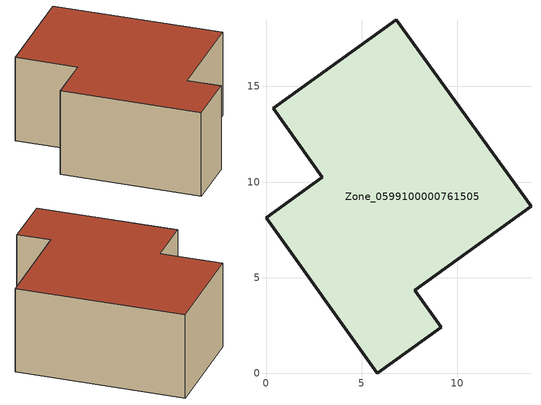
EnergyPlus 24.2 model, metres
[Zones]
Zone_0599100000761505
 floor ground (C_G): 7.77,4.35 9.16,2.4 5.81,0 0,8.13 2.95,10.26 0.39,13.86 6.82,18.48 13.85,8.74 z0
 wall outside (C_F): 9.16,2.4 7.77,4.35 13.85,8.74 6.82,18.48 0.39,13.86 2.95,10.26 0,8.13 5.81,0 9.16,2.4 z0:6.29
 roof outside (C_R): 7.77,4.35 13.85,8.74 6.82,18.48 0.39,13.86 2.95,10.26 0,8.13 5.81,0 9.16,2.4 z6.29
[BUILDING]
Pand.0599100000761505: North Axis=0; Terrain=City; Loads Convergence Tolerance Value=0.04; Temperature Convergence Tolerance Value=0.4; Solar Distribution=FullExterior; Maximum Number of Warmup Days=25; Minimum Number of Warmup Days=1
[Site:Location]
Rotterdam.The.Hague.AP_ZH_NLD Design_Conditions: Latitude=51.96; Longitude=4.45; Time Zone=1; Elevation=-4.5
[SITE:GROUNDTEMPERATURE:BUILDINGSURFACE]
18, 18, 18, 18, 18, 18, 18, 18, 18, 18, 18, 18
[MATERIAL] Thermal Absorptance=0.9; Solar Absorptance=0.7; Visible Absorptance=0.7
Name | Roughness | Thickness | Conductivity | Density | Specific Heat
G.D.2006-2014 | MediumSmooth | 0.15 | 0.06 | 540 | 1210
F.D.2006-2014 | Rough | 0.3 | 0.12 | 1920 | 840
R.D.2006-2014 | MediumRough | 0.2 | 0.08 | 1500 | 1000
[CONSTRUCTION]
C_G: G.D.2006-2014
C_F: F.D.2006-2014
C_R: R.D.2006-2014
[ZONE]
Zone_0599100000761505: Type=1; Multiplier=1; Ceiling Height=Autocalculate; Volume=Autocalculate; Floor Area=autocalculate; Part of Total Floor Area=Yes
[ZONEINFILTRATION:DESIGNFLOWRATE]
Infil_Zone_0599100000761505: Zone or ZoneList or Space or SpaceList=Zone_0599100000761505; Schedule=AlwaysOn; Design Flow Rate Calculation Method=Flow/Area; Flow Rate per Floor Area=0.0021; Constant Term Coefficient=1; Temperature Term Coefficient=0; Velocity Term Coefficient=0; Velocity Squared Term Coefficient=0
[HVACTEMPLATE:ZONE:IDEALLOADSAIRSYSTEM]
Zone_0599100000761505: Maximum Heating Supply Air Temperature=50; Minimum Cooling Supply Air Temperature=13; Maximum Heating Supply Air Humidity Ratio=0.0156; Minimum Cooling Supply Air Humidity Ratio=0.0077; Heating Limit=NoLimit; Cooling Limit=NoLimit; Dehumidification Control Type=ConstantSensibleHeatRatio; Cooling Sensible Heat Ratio=0.7; Dehumidification Setpoint=60; Humidification Control Type=None; Humidification Setpoint=30; Outdoor Air Method=None; Outdoor Air Flow Rate per Person=0.00944; Outdoor Air Flow Rate per Zone Floor Area=0; Outdoor Air Flow Rate per Zone=0; Demand Controlled Ventilation Type=None; Outdoor Air Economizer Type=NoEconomizer; Heat Recovery Type=None; Sensible Heat Recovery Effectiveness=0.7; Latent Heat Recovery Effectiveness=0.65
[ZONECONTROL:THERMOSTAT]
ThermostatControl_Zone_0599100000761505: Zone or ZoneList=Zone_0599100000761505; Control Type Schedule=DualSetpointControlType; Control 1=Thermostat_Zone_0599100000761505; Temperature Difference Between Cutout And Setpoint=0
[THERMOSTATSETPOINT:DUALSETPOINT]
Thermostat_Zone_0599100000761505: Heating Setpoint Temperature Schedule=HeatingSetpoint_Zone_0599100000761505; Cooling Setpoint Temperature Schedule=CoolingSetpoint_Zone_0599100000761505
[SCHEDULE:COMPACT]
HeatingSetpoint_Zone_0599100000761505: Through: 12/31, For: AllDays, Until: 24:00, 21
CoolingSetpoint_Zone_0599100000761505: Through: 12/31, For: AllDays, Until: 24:00, 24
DualSetpointControlType: Through: 12/31, For: AllDays, Until: 24:00, 4
AlwaysOn: Through: 12/31, For: AllDays, Until: 24:00, 1
